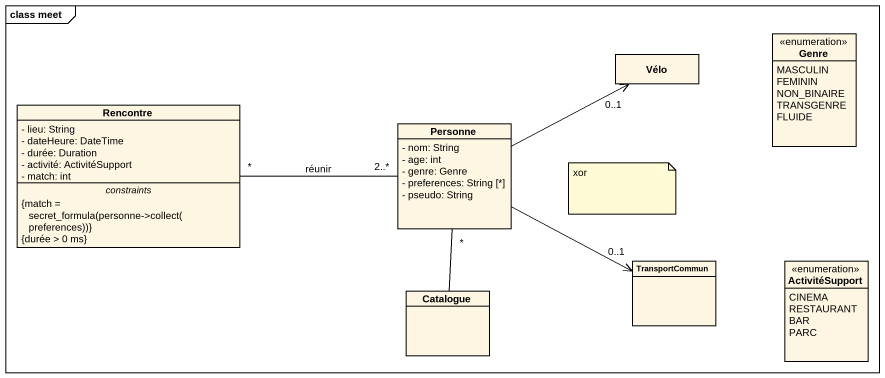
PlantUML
@startuml
mainframe class meet
hide circle
hide empty members
skinparam classAttributeIconSize 0
enum Genre {
  MASCULIN
  FEMININ
  NON_BINAIRE
  TRANSGENRE
  FLUIDE
}
class Vélo
class Rencontre {
  - lieu: String
  - dateHeure: DateTime
  - durée: Duration
  - activité: ActivitéSupport
  - match: int
  -- constraints --
  {field} {match = secret_formula(personne->collect(preferences))}
  {durée > 0 ms}
}
class Personne {
  - nom: String
  - age: int
  - genre: Genre
  - preferences: String [*]
  - pseudo: String
}
class TransportCommun
enum ActivitéSupport {
  CINEMA
  RESTAURANT
  BAR
  PARC
}
class Catalogue
Rencontre "*" -right- "2..*" Personne : réunir
Personne -right-> "0..1" Vélo
Personne -right-> "0..1" TransportCommun
Catalogue -up- "*" Personne
note as N1
  xor
end note
@enduml
